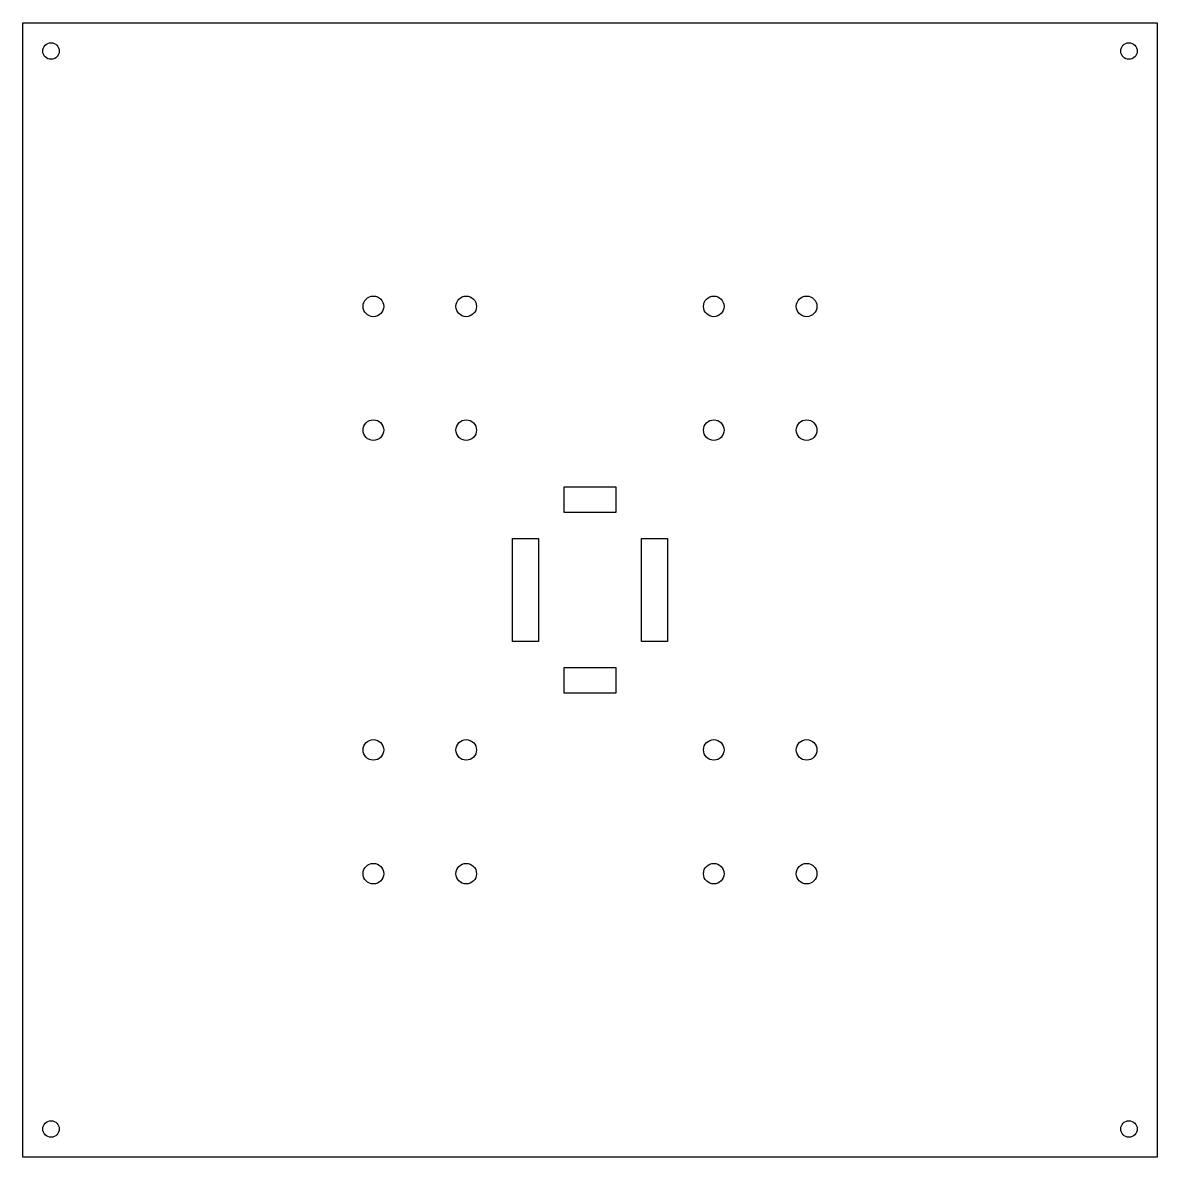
# Model space of a CAD drawing. Header units: millimetres. Extents: x -111 to 109, y -133 to 87.
import ezdxf

# ---------------------------------------------------------------- set-up
doc = ezdxf.new("R2010")
doc.units = ezdxf.units.MM

msp = doc.modelspace()

# ---------------------------------------------------------------- linework, layer by layer
at = {"color": 7, "linetype": 'Continuous', "lineweight": 25}
for p, q in [((-111.24, 86.82), (108.76, 86.82)), ((-111.24, -133.18), (-111.24, 86.82)), ((108.76, 86.82), (108.76, -133.18)), ((-6.24, -8.18), (-6.24, -3.18)), ((-6.24, -3.18), (3.76, -3.18)), ((3.76, -3.18), (3.76, -8.18)), ((3.76, -8.18), (-6.24, -8.18)), ((-16.24, -33.18), (-16.24, -13.18)), ((-16.24, -13.18), (-11.24, -13.18)), ((-11.24, -13.18), (-11.24, -33.18)), ((8.76, -33.18), (8.76, -13.18)), ((8.76, -13.18), (13.76, -13.18)), ((13.76, -13.18), (13.76, -33.18)), ((-11.24, -33.18), (-16.24, -33.18)), ((13.76, -33.18), (8.76, -33.18)), ((-6.24, -43.18), (-6.24, -38.18)), ((-6.24, -38.18), (3.76, -38.18)), ((3.76, -38.18), (3.76, -43.18)), ((3.76, -43.18), (-6.24, -43.18)), ((108.76, -133.18), (-111.24, -133.18))]:
    msp.add_line(p, q, dxfattribs=at)
for centre, radius in [((-105.74, 81.32), 1.6), ((103.26, 81.32), 1.6), ((-43.24, 31.82), 2), ((-25.24, 31.82), 2), ((22.76, 31.82), 2), ((40.76, 31.82), 2), ((-43.24, 7.82), 2), ((-25.24, 7.82), 2), ((22.76, 7.82), 2), ((40.76, 7.82), 2), ((-43.24, -54.18), 2), ((-25.24, -54.18), 2), ((22.76, -54.18), 2), ((40.76, -54.18), 2), ((-43.24, -78.18), 2), ((-25.24, -78.18), 2), ((22.76, -78.18), 2), ((40.76, -78.18), 2), ((-105.74, -127.68), 1.6), ((103.26, -127.68), 1.6)]:
    msp.add_circle(centre, radius, dxfattribs=at)

doc.saveas('drawing.dxf')
